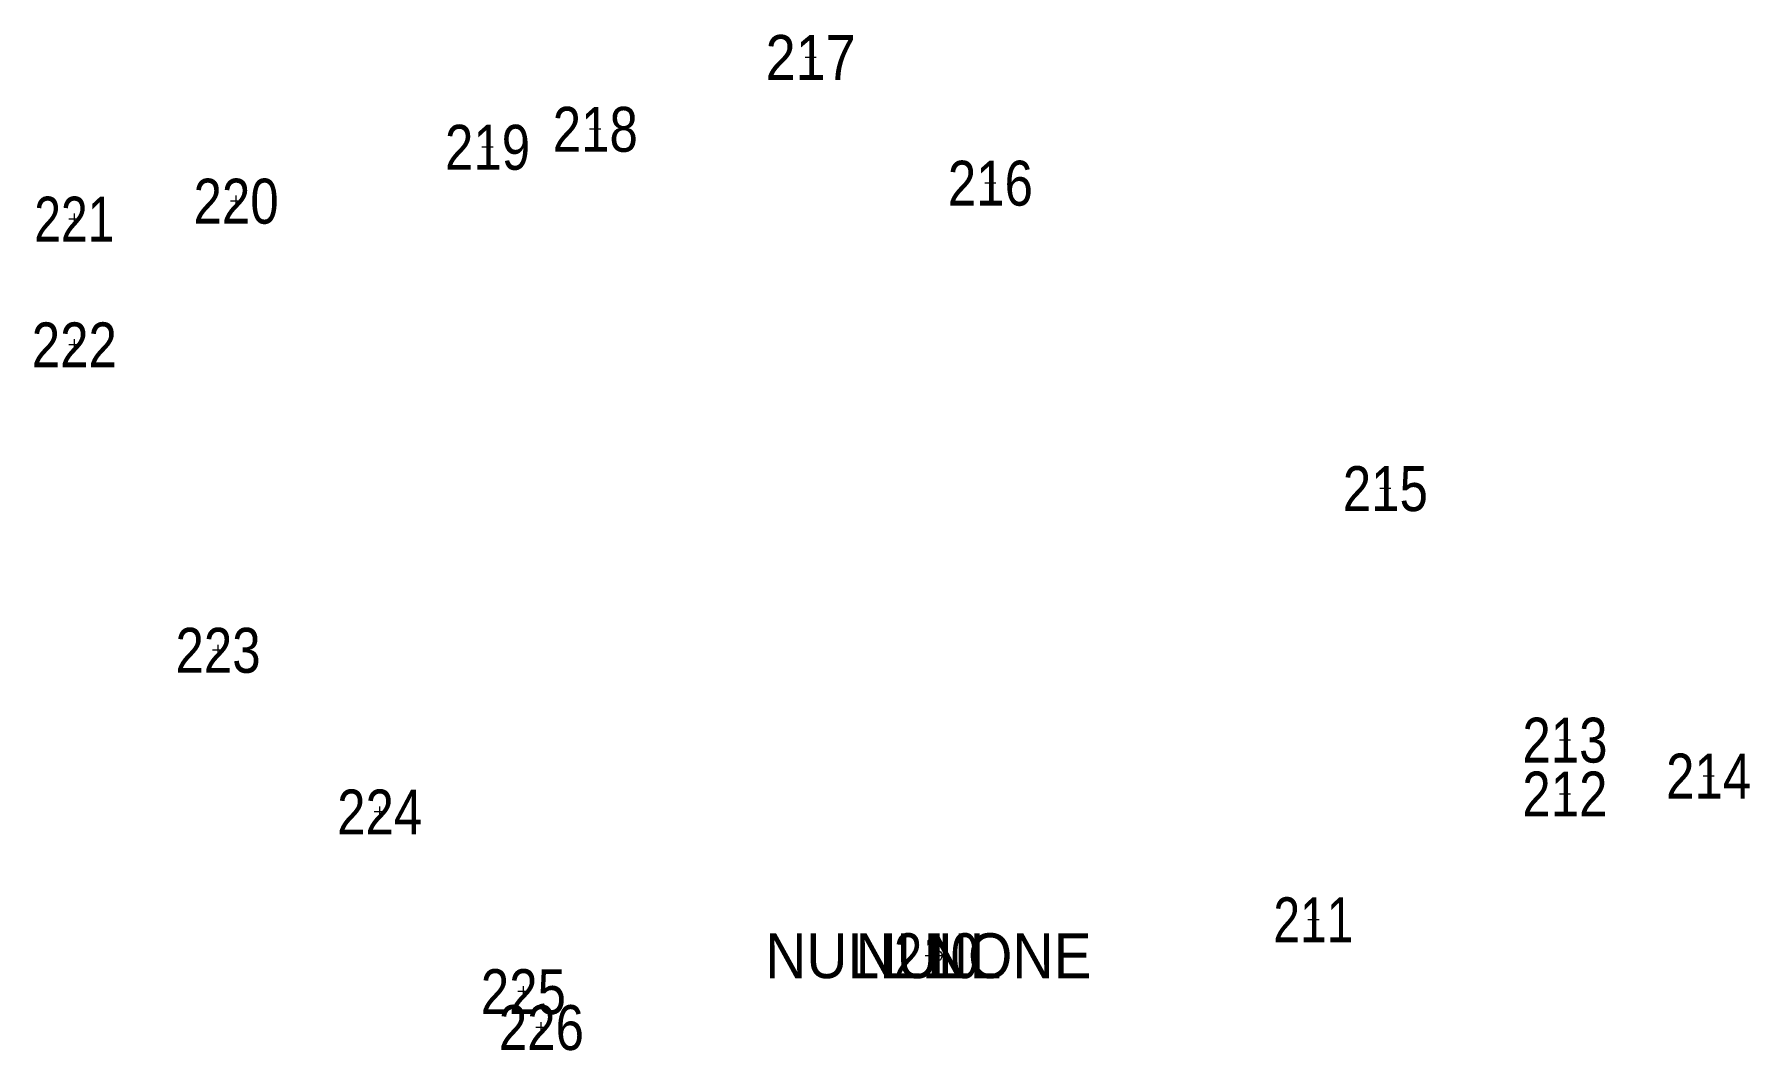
# Model space of a CAD drawing. Header units: metres. Extents: x 549109 to 549977, y 1838516 to 1838836.
# Drawn here: x 549881.8 to 549977.3, y 1838779.7 to 1838836.3 of the extents above.
import ezdxf
from ezdxf.enums import TextEntityAlignment as Align

# ---------------------------------------------------------------- set-up
doc = ezdxf.new("R2010")
doc.units = ezdxf.units.M
doc.layers.add('10', color=7, linetype='Continuous', lineweight=13)
doc.layers.add('11', color=7, linetype='Continuous', lineweight=13)
doc.layers.add('12', color=7, linetype='Continuous')

msp = doc.modelspace()

# ---------------------------------------------------------------- hatches: boundary and pattern name
at = {"layer": '10'}
msp.add_hatch(color=256, dxfattribs=at).paths.add_polyline_path([(549932, 1838784.925, 1), (549932, 1838785.075, 1)])

# ---------------------------------------------------------------- linework, layer by layer
for p, q in [((549931.69, 1838785), (549931.38, 1838785)), ((549932, 1838785.31), (549932, 1838785.62)), ((549932.62, 1838785), (549932.31, 1838785)), ((549932, 1838784.37), (549932, 1838784.69))]:
    msp.add_line(p, q, dxfattribs=at)
for radius in [0.312, 0.075]:
    msp.add_circle((549932, 1838785), radius, dxfattribs=at)
at = {"layer": '11'}
for p, q in [((549925.31, 1838835), (549924.69, 1838835)), ((549925, 1838834.69), (549925, 1838835.31)), ((549913.31, 1838831), (549912.69, 1838831)), ((549913, 1838830.69), (549913, 1838831.31)), ((549907.31, 1838830), (549906.69, 1838830)), ((549907, 1838829.69), (549907, 1838830.31)), ((549935.31, 1838828), (549934.69, 1838828)), ((549935, 1838827.69), (549935, 1838828.31)), ((549893.31, 1838827), (549892.69, 1838827)), ((549893, 1838826.69), (549893, 1838827.31)), ((549884.31, 1838826), (549883.69, 1838826)), ((549884, 1838825.69), (549884, 1838826.31)), ((549884, 1838818.69), (549884, 1838819.31)), ((549884.31, 1838819), (549883.69, 1838819)), ((549957.31, 1838811), (549956.69, 1838811)), ((549957, 1838810.69), (549957, 1838811.31)), ((549892, 1838801.69), (549892, 1838802.31)), ((549892.31, 1838802), (549891.69, 1838802)), ((549967.31, 1838797), (549966.69, 1838797)), ((549967, 1838796.69), (549967, 1838797.31)), ((549975.31, 1838795), (549974.69, 1838795)), ((549975, 1838794.69), (549975, 1838795.31)), ((549967.31, 1838794), (549966.69, 1838794)), ((549967, 1838793.69), (549967, 1838794.31)), ((549901.31, 1838793), (549900.69, 1838793)), ((549901, 1838792.69), (549901, 1838793.31)), ((549953.31, 1838787), (549952.69, 1838787)), ((549953, 1838786.69), (549953, 1838787.31)), ((549932.31, 1838785), (549931.69, 1838785)), ((549932, 1838784.69), (549932, 1838785.31)), ((549909.31, 1838783), (549908.69, 1838783)), ((549909, 1838782.69), (549909, 1838783.31)), ((549910, 1838780.69), (549910, 1838781.31)), ((549910.31, 1838781), (549909.69, 1838781))]:
    msp.add_line(p, q, dxfattribs=at)

# ---------------------------------------------------------------- texts
for s, width, p in [('217', 0.9, (549925, 1838833.75)), ('218', 0.85, (549913.005, 1838829.75)), ('219', 0.85, (549907.005, 1838828.75)), ('216', 0.85, (549935.005, 1838826.75)), ('220', 0.85, (549893.005, 1838825.75)), ('221', 0.8, (549883.995, 1838824.75)), ('222', 0.85, (549883.995, 1838817.75)), ('215', 0.85, (549957, 1838809.75)), ('223', 0.85, (549892, 1838800.75)), ('213', 0.85, (549967, 1838795.75)), ('214', 0.85, (549975, 1838793.75)), ('212', 0.85, (549966.995, 1838792.75)), ('224', 0.85, (549901, 1838791.75)), ('211', 0.8, (549952.995, 1838785.75)), ('NULL NONE ', 0.95, (549931.995, 1838783.75)), ('210', 0.85, (549932.005, 1838783.75)), ('225', 0.85, (549909, 1838781.75)), ('226', 0.85, (549910.005, 1838779.75))]:
    msp.add_text(s, height=2.5, dxfattribs=dict(at, width=width)).set_placement(p, align=Align.CENTER)
at = {"layer": '12'}
for s, width, p in [('217', 0.9, (549925, 1838833.75)), ('218', 0.85, (549913.005, 1838829.75)), ('219', 0.85, (549907.005, 1838828.75)), ('216', 0.85, (549935.005, 1838826.75)), ('220', 0.85, (549893.005, 1838825.75)), ('221', 0.8, (549883.995, 1838824.75)), ('222', 0.85, (549883.995, 1838817.75)), ('215', 0.85, (549957, 1838809.75)), ('223', 0.85, (549892, 1838800.75)), ('213', 0.85, (549967, 1838795.75)), ('214', 0.85, (549975, 1838793.75)), ('212', 0.85, (549966.995, 1838792.75)), ('224', 0.85, (549901, 1838791.75)), ('211', 0.8, (549952.995, 1838785.75)), ('NULL ', 0.95, (549932, 1838783.75)), ('210', 0.85, (549932.005, 1838783.75)), ('225', 0.85, (549909, 1838781.75)), ('226', 0.85, (549910.005, 1838779.75))]:
    msp.add_text(s, height=2.5, dxfattribs=dict(at, width=width)).set_placement(p, align=Align.CENTER)

doc.saveas('drawing.dxf')
